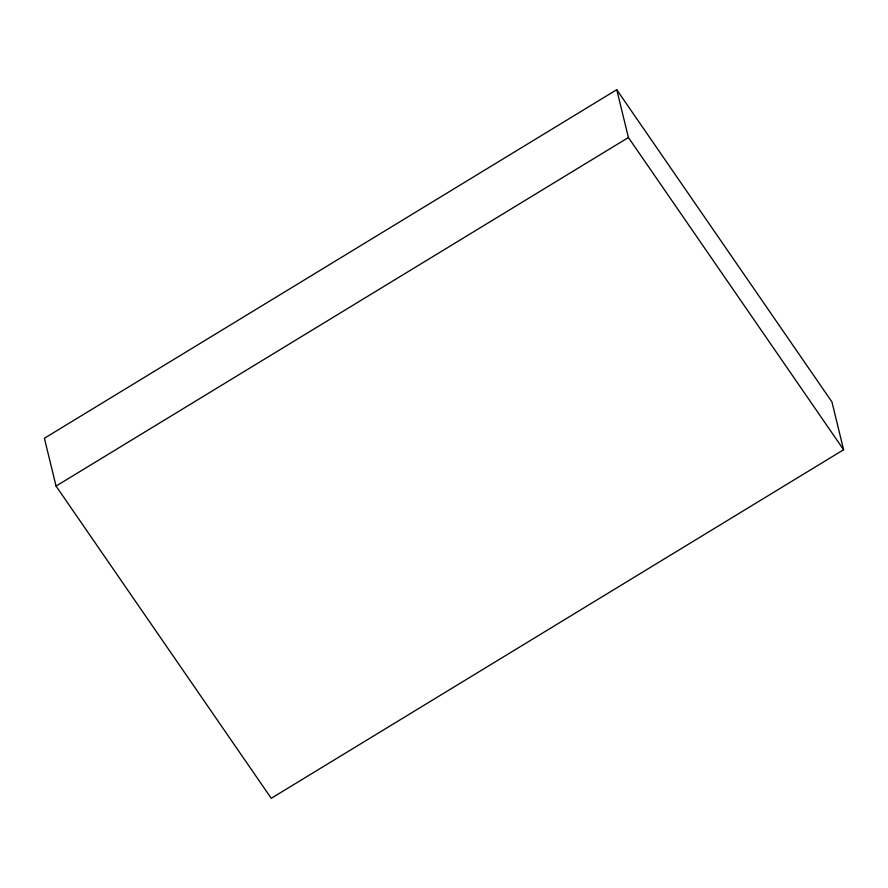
<?xml version="1.0" encoding="UTF-8"?>
<svg xmlns="http://www.w3.org/2000/svg" width="888" height="888" viewBox="0 0 888 888"><rect width="100%" height="100%" fill="white"/><g stroke="black" fill="none" stroke-linecap="round" stroke-linejoin="round"><path stroke-width="1.33" d="M616.749 89.699L44.4 438.261L56.055 486.08L271.251 798.301L843.6 449.739L831.945 401.92L616.749 89.699L628.415 137.518L843.6 449.739M56.055 486.08L628.415 137.518"/></g></svg>
